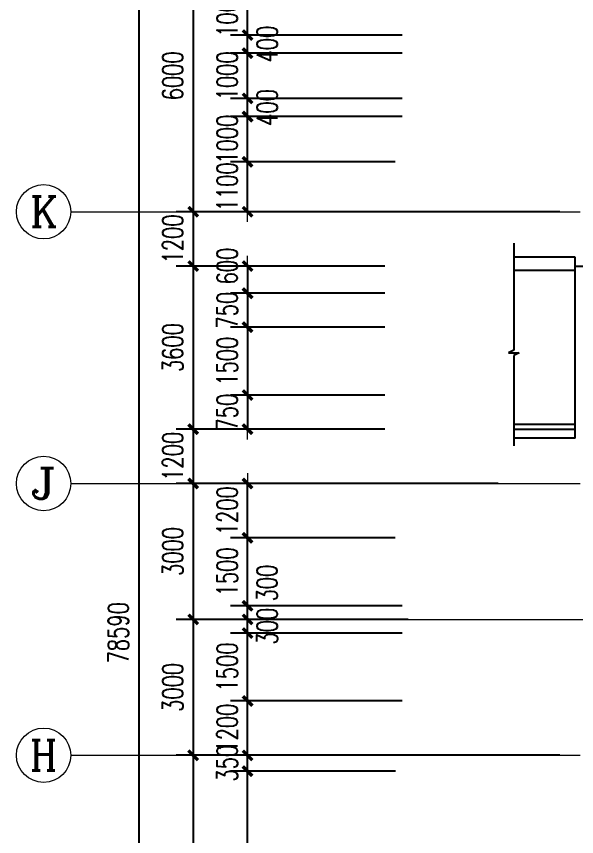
# Model space of a CAD drawing. Extents: x -220435 to 246757, y -381552 to -223577.
# Drawn here: x 48131 to 60491, y -314987 to -296881 of the extents above; entities that cross this region are included whole.
import ezdxf
from ezdxf.enums import TextEntityAlignment as Align

# ---------------------------------------------------------------- set-up
doc = ezdxf.new("R2010")
doc.units = 0
doc.header["$LTSCALE"] = 1500
doc.header["$MEASUREMENT"] = 0
doc.linetypes.add('DOTE', pattern=[2.42, 2, -0.2, 0.02, -0.2])
doc.layers.get('0').update_dxf_attribs({"linetype": 'CONTINUOUS'})
doc.layers.get('DEFPOINTS').update_dxf_attribs({"linetype": 'CONTINUOUS'})
for name, color, linetype in [('AXIS', 7, 'CONTINUOUS'), ('AXIS_TEXT', 7, 'CONTINUOUS'), ('DOTE', 7, 'DOTE'), ('STAIR', 7, 'CONTINUOUS')]:
    doc.layers.add(name, color=color, linetype=linetype)
doc.layers.add('PUB_DIM', color=7, linetype='CONTINUOUS', lineweight=0)
doc.styles.add('COMPLEX', font='COMPLEX')
doc.styles.add('DIM_FONT', font='TXT.shx', dxfattribs={"width": 0.7})
doc.dimstyles.new('DIMN150', dxfattribs={"dimscale": 1.5, "dimtxt": 300, "dimasz": 1, "dimexe": 250, "dimexo": 300, "dimgap": 150, "dimtad": 1, "dimdec": 0, "dimzin": 0, "dimdsep": 46, "dimtxsty": 'DIM_FONT', "dimblk": '_DIMX', "dimcen": 0.09, "dimclrt": 7, "dimadec": 0, "dimazin": 0, "dimtfac": 1, "dimtdec": 0, "dimtix": 1, "dimtmove": 2, "dimatfit": 3, "dimldrblk": '_DIMX', "dimfxl": 1, "dimtolj": 1, "dimtzin": 0, "dimarcsym": 0})

# ---------------------------------------------------------------- blocks, each defined once
blk = doc.blocks.new('_DIMX')
blk.add_line((-150, 0), (150, 0))
at = {"const_width": 50}
blk.add_lwpolyline([(-70, -70), (70, 70)], dxfattribs=at)
blk = doc.blocks.new('*D717')
at = {"layer": 'DEFPOINTS', "color": 0, "lineweight": 20}
for p in [(60572, -295193), (52031, -301193), (60572, -301193)]:
    blk.add_point(p, dxfattribs=at)
at = {"layer": 'PUB_DIM', "color": 0, "lineweight": -2}
for p, q in [((60122, -295193), (51656, -295193)), ((52031, -295194), (52031, -301191)), ((60122, -301193), (51656, -301193))]:
    blk.add_line(p, q, dxfattribs=at)
at = {"layer": 'PUB_DIM', "color": 0, "lineweight": -2, "xscale": 1.5, "yscale": 1.5, "zscale": 1.5}
for p, rotation in [((52031, -295193), 90), ((52031, -301193), 270)]:
    blk.add_blockref('_DIMX', p, dxfattribs=dict(at, rotation=rotation))
at = {"layer": 'PUB_DIM', "color": 7, "insert": (51581, -298193), "char_height": 450, "attachment_point": 5, "rotation": 90, "style": 'DIM_FONT'}
blk.add_mtext('\\A1;6000', dxfattribs=at)
blk = doc.blocks.new('*D719')
at = {"layer": 'DEFPOINTS', "color": 0, "lineweight": 20}
for p in [(60572, -313193), (52031, -319193), (60572, -319193)]:
    blk.add_point(p, dxfattribs=at)
at = {"layer": 'PUB_DIM', "color": 0, "lineweight": -2}
for p, q in [((60122, -313193), (51656, -313193)), ((52031, -313194), (52031, -319191)), ((60122, -319193), (51656, -319193))]:
    blk.add_line(p, q, dxfattribs=at)
at = {"layer": 'PUB_DIM', "color": 0, "lineweight": -2, "xscale": 1.5, "yscale": 1.5, "zscale": 1.5}
for p, rotation in [((52031, -313193), 90), ((52031, -319193), 270)]:
    blk.add_blockref('_DIMX', p, dxfattribs=dict(at, rotation=rotation))
at = {"layer": 'PUB_DIM', "color": 7, "insert": (51581, -316193), "char_height": 450, "attachment_point": 5, "rotation": 90, "style": 'DIM_FONT'}
blk.add_mtext('\\A1;6000', dxfattribs=at)
blk = doc.blocks.new('*D724')
at = {"layer": 'DEFPOINTS', "color": 0, "lineweight": 20}
for p in [(60572, -271193), (50831, -349783), (60572, -349783)]:
    blk.add_point(p, dxfattribs=at)
at = {"layer": 'PUB_DIM', "color": 0, "lineweight": -2}
for p, q in [((60122, -271193), (50456, -271193)), ((50831, -271194), (50831, -349781)), ((60122, -349783), (50456, -349783))]:
    blk.add_line(p, q, dxfattribs=at)
at = {"layer": 'PUB_DIM', "color": 0, "lineweight": -2, "xscale": 1.5, "yscale": 1.5, "zscale": 1.5}
for p, rotation in [((50831, -271193), 90), ((50831, -349783), 270)]:
    blk.add_blockref('_DIMX', p, dxfattribs=dict(at, rotation=rotation))
at = {"layer": 'PUB_DIM', "color": 7, "insert": (50381, -310488), "char_height": 450, "attachment_point": 5, "rotation": 90, "style": 'DIM_FONT'}
blk.add_mtext('\\A1;78590', dxfattribs=at)
blk = doc.blocks.new('*D800')
at = {"layer": 'DEFPOINTS', "color": 0, "lineweight": 20}
for p in [(53231, -308393), (56939, -308393), (56939, -309893)]:
    blk.add_point(p, dxfattribs=at)
at = {"layer": 'PUB_DIM', "color": 0, "lineweight": -2}
for p, q in [((56489, -308393), (52856, -308393)), ((53231, -309891), (53231, -308394)), ((56489, -309893), (52856, -309893))]:
    blk.add_line(p, q, dxfattribs=at)
at = {"layer": 'PUB_DIM', "color": 0, "lineweight": -2, "xscale": 1.5, "yscale": 1.5, "zscale": 1.5}
for p, rotation in [((53231, -308393), 90), ((53231, -309893), 270)]:
    blk.add_blockref('_DIMX', p, dxfattribs=dict(at, rotation=rotation))
at = {"layer": 'PUB_DIM', "color": 7, "insert": (52781, -309143), "char_height": 450, "attachment_point": 5, "rotation": 90, "style": 'DIM_FONT'}
blk.add_mtext('\\A1;1500', dxfattribs=at)
blk = doc.blocks.new('*D801')
at = {"layer": 'DEFPOINTS', "color": 0, "lineweight": 20}
for p in [(53231, -309893), (57089, -309893), (57089, -310193)]:
    blk.add_point(p, dxfattribs=at)
at = {"layer": 'PUB_DIM', "color": 0, "lineweight": -2}
for p, q in [((56639, -309893), (52856, -309893)), ((53231, -309891), (53231, -309890)), ((53231, -310193), (53231, -309893)), ((56639, -310193), (52856, -310193)), ((53231, -310194), (53231, -310196))]:
    blk.add_line(p, q, dxfattribs=at)
at = {"layer": 'PUB_DIM', "color": 0, "lineweight": -2, "xscale": 1.5, "yscale": 1.5, "zscale": 1.5}
for p, rotation in [((53231, -309893), 270), ((53231, -310193), 90)]:
    blk.add_blockref('_DIMX', p, dxfattribs=dict(at, rotation=rotation))
at = {"layer": 'PUB_DIM', "color": 7, "insert": (53659, -309391), "char_height": 450, "attachment_point": 5, "rotation": 90, "style": 'DIM_FONT'}
blk.add_mtext('\\A1;300', dxfattribs=at)
blk = doc.blocks.new('*D802')
at = {"layer": 'DEFPOINTS', "color": 0, "lineweight": 20}
for p in [(59210, -307193), (52031, -310193), (57228, -310193)]:
    blk.add_point(p, dxfattribs=at)
at = {"layer": 'PUB_DIM', "color": 0, "lineweight": -2}
for p, q in [((58760, -307193), (51656, -307193)), ((52031, -307194), (52031, -310191)), ((56778, -310193), (51656, -310193))]:
    blk.add_line(p, q, dxfattribs=at)
at = {"layer": 'PUB_DIM', "color": 0, "lineweight": -2, "xscale": 1.5, "yscale": 1.5, "zscale": 1.5}
for p, rotation in [((52031, -307193), 90), ((52031, -310193), 270)]:
    blk.add_blockref('_DIMX', p, dxfattribs=dict(at, rotation=rotation))
at = {"layer": 'PUB_DIM', "color": 7, "insert": (51581, -308693), "char_height": 450, "attachment_point": 5, "rotation": 90, "style": 'DIM_FONT'}
blk.add_mtext('\\A1;3000', dxfattribs=at)
blk = doc.blocks.new('_AXISO')
blk.add_circle((0, 0), 0.5)
at = {"layer": 'AXIS_TEXT', "style": 'COMPLEX', "width": 1.041667}
blk.add_attdef('A', text='', height=0.56, dxfattribs=at).set_placement((-0.25, -0.28), (0.25, -0.28), align=Align.FIT)
blk = doc.blocks.new('*D1016')
at = {"layer": 'DEFPOINTS', "color": 0, "lineweight": 20}
for p in [(53231, -313543), (56947, -313543), (56947, -318843)]:
    blk.add_point(p, dxfattribs=at)
at = {"layer": 'PUB_DIM', "color": 0, "lineweight": -2}
for p, q in [((56497, -313543), (52856, -313543)), ((53231, -318841), (53231, -313544)), ((56497, -318843), (52856, -318843))]:
    blk.add_line(p, q, dxfattribs=at)
at = {"layer": 'PUB_DIM', "color": 0, "lineweight": -2, "xscale": 1.5, "yscale": 1.5, "zscale": 1.5}
for p, rotation in [((53231, -313543), 90), ((53231, -318843), 270)]:
    blk.add_blockref('_DIMX', p, dxfattribs=dict(at, rotation=rotation))
at = {"layer": 'PUB_DIM', "color": 7, "insert": (52781, -316193), "char_height": 450, "attachment_point": 5, "rotation": 90, "style": 'DIM_FONT'}
blk.add_mtext('\\A1;5300', dxfattribs=at)
blk = doc.blocks.new('*D1029')
at = {"layer": 'DEFPOINTS', "color": 0, "lineweight": 20}
for p in [(53231, -313193), (56947, -313193), (56947, -313543)]:
    blk.add_point(p, dxfattribs=at)
at = {"layer": 'PUB_DIM', "color": 0, "lineweight": -2}
for p, q in [((56497, -313193), (52856, -313193)), ((53231, -313191), (53231, -313190)), ((53231, -313543), (53231, -313193)), ((56497, -313543), (52856, -313543)), ((53231, -313544), (53231, -313546))]:
    blk.add_line(p, q, dxfattribs=at)
at = {"layer": 'PUB_DIM', "color": 0, "lineweight": -2, "xscale": 1.5, "yscale": 1.5, "zscale": 1.5}
for p, rotation in [((53231, -313193), 270), ((53231, -313543), 90)]:
    blk.add_blockref('_DIMX', p, dxfattribs=dict(at, rotation=rotation))
at = {"layer": 'PUB_DIM', "color": 7, "insert": (52781, -313368), "char_height": 450, "attachment_point": 5, "rotation": 90, "style": 'DIM_FONT'}
blk.add_mtext('\\A1;350', dxfattribs=at)
blk = doc.blocks.new('*D1030')
at = {"layer": 'DEFPOINTS', "color": 0, "lineweight": 20}
for p in [(53231, -310193), (57089, -310193), (57089, -310493)]:
    blk.add_point(p, dxfattribs=at)
at = {"layer": 'PUB_DIM', "color": 0, "lineweight": -2}
for p, q in [((56639, -310193), (52856, -310193)), ((53231, -310191), (53231, -310190)), ((53231, -310493), (53231, -310193)), ((56639, -310493), (52856, -310493)), ((53231, -310494), (53231, -310496))]:
    blk.add_line(p, q, dxfattribs=at)
at = {"layer": 'PUB_DIM', "color": 0, "lineweight": -2, "xscale": 1.5, "yscale": 1.5, "zscale": 1.5}
for p, rotation in [((53231, -310193), 270), ((53231, -310493), 90)]:
    blk.add_blockref('_DIMX', p, dxfattribs=dict(at, rotation=rotation))
at = {"layer": 'PUB_DIM', "color": 7, "insert": (53663, -310343), "char_height": 450, "attachment_point": 5, "rotation": 90, "style": 'DIM_FONT'}
blk.add_mtext('\\A1;300', dxfattribs=at)
blk = doc.blocks.new('*D1031')
at = {"layer": 'DEFPOINTS', "color": 0, "lineweight": 20}
for p in [(53231, -310493), (57089, -310493), (57089, -311993)]:
    blk.add_point(p, dxfattribs=at)
at = {"layer": 'PUB_DIM', "color": 0, "lineweight": -2}
for p, q in [((56639, -310493), (52856, -310493)), ((53231, -311991), (53231, -310494)), ((56639, -311993), (52856, -311993))]:
    blk.add_line(p, q, dxfattribs=at)
at = {"layer": 'PUB_DIM', "color": 0, "lineweight": -2, "xscale": 1.5, "yscale": 1.5, "zscale": 1.5}
for p, rotation in [((53231, -310493), 90), ((53231, -311993), 270)]:
    blk.add_blockref('_DIMX', p, dxfattribs=dict(at, rotation=rotation))
at = {"layer": 'PUB_DIM', "color": 7, "insert": (52781, -311243), "char_height": 450, "attachment_point": 5, "rotation": 90, "style": 'DIM_FONT'}
blk.add_mtext('\\A1;1500', dxfattribs=at)
blk = doc.blocks.new('*D1032')
at = {"layer": 'DEFPOINTS', "color": 0, "lineweight": 20}
for p in [(53231, -311993), (57089, -311993), (57089, -313193)]:
    blk.add_point(p, dxfattribs=at)
at = {"layer": 'PUB_DIM', "color": 0, "lineweight": -2}
for p, q in [((56639, -311993), (52856, -311993)), ((53231, -311991), (53231, -311990)), ((53231, -313193), (53231, -311993)), ((56639, -313193), (52856, -313193)), ((53231, -313194), (53231, -313196))]:
    blk.add_line(p, q, dxfattribs=at)
at = {"layer": 'PUB_DIM', "color": 0, "lineweight": -2, "xscale": 1.5, "yscale": 1.5, "zscale": 1.5}
for p, rotation in [((53231, -311993), 270), ((53231, -313193), 90)]:
    blk.add_blockref('_DIMX', p, dxfattribs=dict(at, rotation=rotation))
at = {"layer": 'PUB_DIM', "color": 7, "insert": (52781, -312593), "char_height": 450, "attachment_point": 5, "rotation": 90, "style": 'DIM_FONT'}
blk.add_mtext('\\A1;1200', dxfattribs=at)
blk = doc.blocks.new('*D1033')
at = {"layer": 'DEFPOINTS', "color": 0, "lineweight": 20}
for p in [(57228, -310193), (52031, -313193), (57228, -313193)]:
    blk.add_point(p, dxfattribs=at)
at = {"layer": 'PUB_DIM', "color": 0, "lineweight": -2}
for p, q in [((56778, -310193), (51656, -310193)), ((52031, -310194), (52031, -313191)), ((56778, -313193), (51656, -313193))]:
    blk.add_line(p, q, dxfattribs=at)
at = {"layer": 'PUB_DIM', "color": 0, "lineweight": -2, "xscale": 1.5, "yscale": 1.5, "zscale": 1.5}
for p, rotation in [((52031, -310193), 90), ((52031, -313193), 270)]:
    blk.add_blockref('_DIMX', p, dxfattribs=dict(at, rotation=rotation))
at = {"layer": 'PUB_DIM', "color": 7, "insert": (51581, -311693), "char_height": 450, "attachment_point": 5, "rotation": 90, "style": 'DIM_FONT'}
blk.add_mtext('\\A1;3000', dxfattribs=at)
blk = doc.blocks.new('*D488')
at = {"layer": 'DEFPOINTS', "color": 0, "lineweight": 20}
for p in [(53231, -300093), (56939, -300093), (56939, -301193)]:
    blk.add_point(p, dxfattribs=at)
at = {"layer": 'PUB_DIM', "color": 0, "lineweight": -2}
for p, q in [((56489, -300093), (52856, -300093)), ((53231, -300091), (53231, -300090)), ((53231, -301193), (53231, -300093)), ((56489, -301193), (52856, -301193)), ((53231, -301194), (53231, -301196))]:
    blk.add_line(p, q, dxfattribs=at)
at = {"layer": 'PUB_DIM', "color": 0, "lineweight": -2, "xscale": 1.5, "yscale": 1.5, "zscale": 1.5}
for p, rotation in [((53231, -300093), 270), ((53231, -301193), 90)]:
    blk.add_blockref('_DIMX', p, dxfattribs=dict(at, rotation=rotation))
at = {"layer": 'PUB_DIM', "color": 7, "insert": (52781, -300643), "char_height": 450, "attachment_point": 5, "rotation": 90, "style": 'DIM_FONT'}
blk.add_mtext('\\A1;1100', dxfattribs=at)
blk = doc.blocks.new('*D489')
at = {"layer": 'DEFPOINTS', "color": 0, "lineweight": 20}
for p in [(56708, -305242), (53231, -305993), (56708, -305993)]:
    blk.add_point(p, dxfattribs=at)
at = {"layer": 'PUB_DIM', "color": 0, "lineweight": -2}
for p, q in [((56258, -305242), (52856, -305242)), ((53231, -305241), (53231, -305239)), ((53231, -305242), (53231, -305993)), ((56258, -305993), (52856, -305993)), ((53231, -305994), (53231, -305996))]:
    blk.add_line(p, q, dxfattribs=at)
at = {"layer": 'PUB_DIM', "color": 0, "lineweight": -2, "xscale": 1.5, "yscale": 1.5, "zscale": 1.5}
for p, rotation in [((53231, -305242), 270), ((53231, -305993), 90)]:
    blk.add_blockref('_DIMX', p, dxfattribs=dict(at, rotation=rotation))
at = {"layer": 'PUB_DIM', "color": 7, "insert": (52781, -305617), "char_height": 450, "attachment_point": 5, "rotation": 90, "style": 'DIM_FONT'}
blk.add_mtext('\\A1;750', dxfattribs=at)
blk = doc.blocks.new('*D490')
at = {"layer": 'DEFPOINTS', "color": 0, "lineweight": 20}
for p in [(56708, -303742), (53231, -305242), (56708, -305242)]:
    blk.add_point(p, dxfattribs=at)
at = {"layer": 'PUB_DIM', "color": 0, "lineweight": -2}
for p, q in [((56258, -303742), (52856, -303742)), ((53231, -303744), (53231, -305241)), ((56258, -305242), (52856, -305242))]:
    blk.add_line(p, q, dxfattribs=at)
at = {"layer": 'PUB_DIM', "color": 0, "lineweight": -2, "xscale": 1.5, "yscale": 1.5, "zscale": 1.5}
for p, rotation in [((53231, -303742), 90), ((53231, -305242), 270)]:
    blk.add_blockref('_DIMX', p, dxfattribs=dict(at, rotation=rotation))
at = {"layer": 'PUB_DIM', "color": 7, "insert": (52781, -304492), "char_height": 450, "attachment_point": 5, "rotation": 90, "style": 'DIM_FONT'}
blk.add_mtext('\\A1;1500', dxfattribs=at)
blk = doc.blocks.new('*D491')
at = {"layer": 'DEFPOINTS', "color": 0, "lineweight": 20}
for p in [(56708, -302993), (53231, -303742), (56708, -303742)]:
    blk.add_point(p, dxfattribs=at)
at = {"layer": 'PUB_DIM', "color": 0, "lineweight": -2}
for p, q in [((56258, -302993), (52856, -302993)), ((53231, -302991), (53231, -302990)), ((53231, -302993), (53231, -303742)), ((56258, -303742), (52856, -303742)), ((53231, -303744), (53231, -303745))]:
    blk.add_line(p, q, dxfattribs=at)
at = {"layer": 'PUB_DIM', "color": 0, "lineweight": -2, "xscale": 1.5, "yscale": 1.5, "zscale": 1.5}
for p, rotation in [((53231, -302993), 270), ((53231, -303742), 90)]:
    blk.add_blockref('_DIMX', p, dxfattribs=dict(at, rotation=rotation))
at = {"layer": 'PUB_DIM', "color": 7, "insert": (52781, -303367), "char_height": 450, "attachment_point": 5, "rotation": 90, "style": 'DIM_FONT'}
blk.add_mtext('\\A1;750', dxfattribs=at)
blk = doc.blocks.new('*D492')
at = {"layer": 'DEFPOINTS', "color": 0, "lineweight": 20}
for p in [(56708, -302393), (53231, -302993), (56708, -302993)]:
    blk.add_point(p, dxfattribs=at)
at = {"layer": 'PUB_DIM', "color": 0, "lineweight": -2}
for p, q in [((56258, -302393), (52856, -302393)), ((53231, -302394), (53231, -302991)), ((56258, -302993), (52856, -302993))]:
    blk.add_line(p, q, dxfattribs=at)
at = {"layer": 'PUB_DIM', "color": 0, "lineweight": -2, "xscale": 1.5, "yscale": 1.5, "zscale": 1.5}
for p, rotation in [((53231, -302393), 90), ((53231, -302993), 270)]:
    blk.add_blockref('_DIMX', p, dxfattribs=dict(at, rotation=rotation))
at = {"layer": 'PUB_DIM', "color": 7, "insert": (52781, -302393), "char_height": 450, "attachment_point": 5, "rotation": 90, "style": 'DIM_FONT'}
blk.add_mtext('\\A1;600', dxfattribs=at)
blk = doc.blocks.new('*D493')
at = {"layer": 'DEFPOINTS', "color": 0, "lineweight": 20}
for p in [(56624, -305993), (52031, -307193), (56624, -307193)]:
    blk.add_point(p, dxfattribs=at)
at = {"layer": 'PUB_DIM', "color": 0, "lineweight": -2}
for p, q in [((56174, -305993), (51656, -305993)), ((52031, -305991), (52031, -305990)), ((52031, -305993), (52031, -307193)), ((56174, -307193), (51656, -307193)), ((52031, -307194), (52031, -307196))]:
    blk.add_line(p, q, dxfattribs=at)
at = {"layer": 'PUB_DIM', "color": 0, "lineweight": -2, "xscale": 1.5, "yscale": 1.5, "zscale": 1.5}
for p, rotation in [((52031, -305993), 270), ((52031, -307193), 90)]:
    blk.add_blockref('_DIMX', p, dxfattribs=dict(at, rotation=rotation))
at = {"layer": 'PUB_DIM', "color": 7, "insert": (51581, -306593), "char_height": 450, "attachment_point": 5, "rotation": 90, "style": 'DIM_FONT'}
blk.add_mtext('\\A1;1200', dxfattribs=at)
blk = doc.blocks.new('*D494')
at = {"layer": 'DEFPOINTS', "color": 0, "lineweight": 20}
for p in [(56624, -302393), (52031, -305993), (56624, -305993)]:
    blk.add_point(p, dxfattribs=at)
at = {"layer": 'PUB_DIM', "color": 0, "lineweight": -2}
for p, q in [((56174, -302393), (51656, -302393)), ((52031, -302394), (52031, -305991)), ((56174, -305993), (51656, -305993))]:
    blk.add_line(p, q, dxfattribs=at)
at = {"layer": 'PUB_DIM', "color": 0, "lineweight": -2, "xscale": 1.5, "yscale": 1.5, "zscale": 1.5}
for p, rotation in [((52031, -302393), 90), ((52031, -305993), 270)]:
    blk.add_blockref('_DIMX', p, dxfattribs=dict(at, rotation=rotation))
at = {"layer": 'PUB_DIM', "color": 7, "insert": (51581, -304193), "char_height": 450, "attachment_point": 5, "rotation": 90, "style": 'DIM_FONT'}
blk.add_mtext('\\A1;3600', dxfattribs=at)
blk = doc.blocks.new('*D495')
at = {"layer": 'DEFPOINTS', "color": 0, "lineweight": 20}
for p in [(56624, -301193), (52031, -302393), (56624, -302393)]:
    blk.add_point(p, dxfattribs=at)
at = {"layer": 'PUB_DIM', "color": 0, "lineweight": -2}
for p, q in [((56174, -301193), (51656, -301193)), ((52031, -301191), (52031, -301190)), ((52031, -301193), (52031, -302393)), ((56174, -302393), (51656, -302393)), ((52031, -302394), (52031, -302396))]:
    blk.add_line(p, q, dxfattribs=at)
at = {"layer": 'PUB_DIM', "color": 0, "lineweight": -2, "xscale": 1.5, "yscale": 1.5, "zscale": 1.5}
for p, rotation in [((52031, -301193), 270), ((52031, -302393), 90)]:
    blk.add_blockref('_DIMX', p, dxfattribs=dict(at, rotation=rotation))
at = {"layer": 'PUB_DIM', "color": 7, "insert": (51581, -301793), "char_height": 450, "attachment_point": 5, "rotation": 90, "style": 'DIM_FONT'}
blk.add_mtext('\\A1;1200', dxfattribs=at)
blk = doc.blocks.new('*D496')
at = {"layer": 'DEFPOINTS', "color": 0, "lineweight": 20}
for p in [(53231, -307193), (56939, -307193), (56939, -308393)]:
    blk.add_point(p, dxfattribs=at)
at = {"layer": 'PUB_DIM', "color": 0, "lineweight": -2}
for p, q in [((56489, -307193), (52856, -307193)), ((53231, -307191), (53231, -307190)), ((53231, -308393), (53231, -307193)), ((56489, -308393), (52856, -308393)), ((53231, -308394), (53231, -308396))]:
    blk.add_line(p, q, dxfattribs=at)
at = {"layer": 'PUB_DIM', "color": 0, "lineweight": -2, "xscale": 1.5, "yscale": 1.5, "zscale": 1.5}
for p, rotation in [((53231, -307193), 270), ((53231, -308393), 90)]:
    blk.add_blockref('_DIMX', p, dxfattribs=dict(at, rotation=rotation))
at = {"layer": 'PUB_DIM', "color": 7, "insert": (52781, -307793), "char_height": 450, "attachment_point": 5, "rotation": 90, "style": 'DIM_FONT'}
blk.add_mtext('\\A1;1200', dxfattribs=at)
blk = doc.blocks.new('*D502')
at = {"layer": 'DEFPOINTS', "color": 0, "lineweight": 20}
for p in [(53231, -296293), (57089, -296293), (57089, -297293)]:
    blk.add_point(p, dxfattribs=at)
at = {"layer": 'PUB_DIM', "color": 0, "lineweight": -2}
for p, q in [((56639, -296293), (52856, -296293)), ((53231, -296291), (53231, -296290)), ((53231, -297293), (53231, -296293)), ((56639, -297293), (52856, -297293)), ((53231, -297294), (53231, -297296))]:
    blk.add_line(p, q, dxfattribs=at)
at = {"layer": 'PUB_DIM', "color": 0, "lineweight": -2, "xscale": 1.5, "yscale": 1.5, "zscale": 1.5}
for p, rotation in [((53231, -296293), 270), ((53231, -297293), 90)]:
    blk.add_blockref('_DIMX', p, dxfattribs=dict(at, rotation=rotation))
at = {"layer": 'PUB_DIM', "color": 7, "insert": (52781, -296793), "char_height": 450, "attachment_point": 5, "rotation": 90, "style": 'DIM_FONT'}
blk.add_mtext('\\A1;1000', dxfattribs=at)
blk = doc.blocks.new('*D503')
at = {"layer": 'DEFPOINTS', "color": 0, "lineweight": 20}
for p in [(53231, -297293), (57089, -297293), (57089, -297693)]:
    blk.add_point(p, dxfattribs=at)
at = {"layer": 'PUB_DIM', "color": 0, "lineweight": -2}
for p, q in [((56639, -297293), (52856, -297293)), ((53231, -297291), (53231, -297290)), ((53231, -297693), (53231, -297293)), ((56639, -297693), (52856, -297693)), ((53231, -297694), (53231, -297696))]:
    blk.add_line(p, q, dxfattribs=at)
at = {"layer": 'PUB_DIM', "color": 0, "lineweight": -2, "xscale": 1.5, "yscale": 1.5, "zscale": 1.5}
for p, rotation in [((53231, -297293), 270), ((53231, -297693), 90)]:
    blk.add_blockref('_DIMX', p, dxfattribs=dict(at, rotation=rotation))
at = {"layer": 'PUB_DIM', "color": 7, "insert": (53663, -297493), "char_height": 450, "attachment_point": 5, "rotation": 90, "style": 'DIM_FONT'}
blk.add_mtext('\\A1;400', dxfattribs=at)
blk = doc.blocks.new('*D504')
at = {"layer": 'DEFPOINTS', "color": 0, "lineweight": 20}
for p in [(53231, -297693), (57089, -297693), (57089, -298693)]:
    blk.add_point(p, dxfattribs=at)
at = {"layer": 'PUB_DIM', "color": 0, "lineweight": -2}
for p, q in [((56639, -297693), (52856, -297693)), ((53231, -297691), (53231, -297690)), ((53231, -298693), (53231, -297693)), ((56639, -298693), (52856, -298693)), ((53231, -298694), (53231, -298696))]:
    blk.add_line(p, q, dxfattribs=at)
at = {"layer": 'PUB_DIM', "color": 0, "lineweight": -2, "xscale": 1.5, "yscale": 1.5, "zscale": 1.5}
for p, rotation in [((53231, -297693), 270), ((53231, -298693), 90)]:
    blk.add_blockref('_DIMX', p, dxfattribs=dict(at, rotation=rotation))
at = {"layer": 'PUB_DIM', "color": 7, "insert": (52781, -298193), "char_height": 450, "attachment_point": 5, "rotation": 90, "style": 'DIM_FONT'}
blk.add_mtext('\\A1;1000', dxfattribs=at)
blk = doc.blocks.new('*D505')
at = {"layer": 'DEFPOINTS', "color": 0, "lineweight": 20}
for p in [(53231, -298693), (57089, -298693), (57089, -299093)]:
    blk.add_point(p, dxfattribs=at)
at = {"layer": 'PUB_DIM', "color": 0, "lineweight": -2}
for p, q in [((56639, -298693), (52856, -298693)), ((53231, -298691), (53231, -298690)), ((53231, -299093), (53231, -298693)), ((56639, -299093), (52856, -299093)), ((53231, -299094), (53231, -299096))]:
    blk.add_line(p, q, dxfattribs=at)
at = {"layer": 'PUB_DIM', "color": 0, "lineweight": -2, "xscale": 1.5, "yscale": 1.5, "zscale": 1.5}
for p, rotation in [((53231, -298693), 270), ((53231, -299093), 90)]:
    blk.add_blockref('_DIMX', p, dxfattribs=dict(at, rotation=rotation))
at = {"layer": 'PUB_DIM', "color": 7, "insert": (53663, -298893), "char_height": 450, "attachment_point": 5, "rotation": 90, "style": 'DIM_FONT'}
blk.add_mtext('\\A1;400', dxfattribs=at)
blk = doc.blocks.new('*D506')
at = {"layer": 'DEFPOINTS', "color": 0, "lineweight": 20}
for p in [(53231, -299093), (56939, -299093), (56939, -300093)]:
    blk.add_point(p, dxfattribs=at)
at = {"layer": 'PUB_DIM', "color": 0, "lineweight": -2}
for p, q in [((56489, -299093), (52856, -299093)), ((53231, -299091), (53231, -299090)), ((53231, -300093), (53231, -299093)), ((56489, -300093), (52856, -300093)), ((53231, -300094), (53231, -300096))]:
    blk.add_line(p, q, dxfattribs=at)
at = {"layer": 'PUB_DIM', "color": 0, "lineweight": -2, "xscale": 1.5, "yscale": 1.5, "zscale": 1.5}
for p, rotation in [((53231, -299093), 270), ((53231, -300093), 90)]:
    blk.add_blockref('_DIMX', p, dxfattribs=dict(at, rotation=rotation))
at = {"layer": 'PUB_DIM', "color": 7, "insert": (52781, -299593), "char_height": 450, "attachment_point": 5, "rotation": 90, "style": 'DIM_FONT'}
blk.add_mtext('\\A1;1000', dxfattribs=at)

msp = doc.modelspace()

# ---------------------------------------------------------------- linework, layer by layer
at = {"layer": 'AXIS'}
for p, q in [((60459.4, -302192.5), (59105.6, -302192.5)), ((60459.4, -305892.5), (60459.4, -302192.5)), ((60459.4, -302492.5), (59105.6, -302492.5)), ((60459.4, -305892.5), (59105.6, -305892.5)), ((59105.6, -305992.5), (60459.4, -305992.5)), ((60459.4, -306192.5), (60459.4, -305892.5)), ((60459.4, -306192.5), (59105.6, -306192.5))]:
    msp.add_line(p, q, dxfattribs=at)
at = {"layer": 'DOTE'}
msp.add_line((60459.4, -302392.5), (61572.4, -302392.5), dxfattribs=at)
at = {"layer": 'PUB_DIM'}
for p, q in [((49330.7, -301192.5), (60572.4, -301192.5)), ((49330.7, -307192.5), (60572.4, -307192.5)), ((55886.4, -310192.5), (65472.4, -310192.5)), ((49330.7, -313192.5), (60572.4, -313192.5))]:
    msp.add_line(p, q, dxfattribs=at)
at = {"layer": 'STAIR'}
for p, q in [((59105.6, -301888.7), (59105.6, -304246.4)), ((59105.6, -304246.4), (58985.6, -304306.4)), ((58985.6, -304306.4), (59225.6, -304306.4)), ((59225.6, -304306.4), (59105.6, -304366.4)), ((59105.6, -304366.4), (59105.6, -306364))]:
    msp.add_line(p, q, dxfattribs=at)

# ---------------------------------------------------------------- block references
at = {"layer": 'PUB_DIM'}
ref = msp.add_blockref('_AXISO', (48730.7, -301192.5), dxfattribs=dict(at, xscale=1200, yscale=1200, zscale=1200))
ref.add_attrib('A', 'K', dxfattribs={"layer": 'AXIS_TEXT', "height": 672, "style": 'COMPLEX', "width": 0.986842}).set_placement((48430.7, -301528.5), (49030.7, -301528.5), align=Align.FIT)
ref = msp.add_blockref('_AXISO', (48730.7, -307192.5), dxfattribs=dict(at, xscale=1200, yscale=1200, zscale=1200))
ref.add_attrib('A', 'J', dxfattribs={"layer": 'AXIS_TEXT', "height": 672, "style": 'COMPLEX', "width": 1.704545}).set_placement((48430.7, -307528.5), (49030.7, -307528.5), align=Align.FIT)
ref = msp.add_blockref('_AXISO', (48730.7, -313192.5), dxfattribs=dict(at, xscale=1200, yscale=1200, zscale=1200))
ref.add_attrib('A', 'H', dxfattribs={"layer": 'AXIS_TEXT', "height": 672, "style": 'COMPLEX', "width": 0.9375}).set_placement((48430.7, -313528.5), (49030.7, -313528.5), align=Align.FIT)

# ---------------------------------------------------------------- dimensions: what is measured, and where the dimension line sits
for p1, p2, distance, picture, middle in [((60572.4, -271192.5), (60572.4, -349782.5), -9741.7, '*D724', (50380.7, -310487.5)), ((57089.3, -297292.5), (57089.3, -296292.5), 3858.6, '*D502', (52780.7, -296792.5)), ((57089.3, -298692.5), (57089.3, -297692.5), 3858.6, '*D504', (52780.7, -298192.5)), ((56939.3, -300092.5), (56939.3, -299092.5), 3708.6, '*D506', (52780.7, -299592.5)), ((56939.3, -301192.5), (56939.3, -300092.5), 3708.6, '*D488', (52780.7, -300642.5)), ((56939.3, -308392.5), (56939.3, -307192.5), 3708.6, '*D496', (52780.7, -307792.5)), ((56939.3, -309892.5), (56939.3, -308392.5), 3708.6, '*D800', (52780.7, -309142.5)), ((57089.3, -311992.5), (57089.3, -310492.5), 3858.6, '*D1031', (52780.7, -311242.5)), ((57089.3, -313192.5), (57089.3, -311992.5), 3858.6, '*D1032', (52780.7, -312592.5)), ((56946.8, -313542.5), (56946.8, -313192.5), 3716.1, '*D1029', (52780.7, -313367.5)), ((56946.8, -318842.5), (56946.8, -313542.5), 3716.1, '*D1016', (52780.7, -316192.5))]:
    dim = msp.add_aligned_dim(p1=p1, p2=p2, distance=distance, dimstyle='DIMN150', dxfattribs=at)
    dim.commit()
    dim.dimension.update_dxf_attribs({"geometry": picture, "text_midpoint": middle})
for base, p1, p2, picture, middle in [((52030.7, -301192.5), (60572.4, -295192.5), (60572.4, -301192.5), '*D717', (51580.7, -298192.5)), ((52030.7, -302392.5), (56623.7, -301192.5), (56623.7, -302392.5), '*D495', (51580.7, -301792.5)), ((52030.7, -305992.5), (56623.7, -302392.5), (56623.7, -305992.5), '*D494', (51580.7, -304192.5)), ((53230.7, -303742.1), (56707.8, -302992.5), (56707.8, -303742.1), '*D491', (52780.7, -303367.3)), ((53230.7, -305242.1), (56707.8, -303742.1), (56707.8, -305242.1), '*D490', (52780.7, -304492.1)), ((53230.7, -305992.5), (56707.8, -305242.1), (56707.8, -305992.5), '*D489', (52780.7, -305617.3)), ((52030.7, -307192.5), (56623.7, -305992.5), (56623.7, -307192.5), '*D493', (51580.7, -306592.5)), ((52030.7, -310192.5), (59210.4, -307192.5), (57228.2, -310192.5), '*D802', (51580.7, -308692.5)), ((52030.7, -313192.5), (57228.2, -310192.5), (57228.2, -313192.5), '*D1033', (51580.7, -311692.5)), ((52030.7, -319192.5), (60572.4, -313192.5), (60572.4, -319192.5), '*D719', (51580.7, -316192.5))]:
    dim = msp.add_linear_dim(base=base, p1=p1, p2=p2, angle=90, dimstyle='DIMN150', dxfattribs=at)
    dim.commit()
    dim.dimension.update_dxf_attribs({"geometry": picture, "text_midpoint": middle})
for base, p1, p2, picture, middle, dimtype in [((53230.7, -297292.5), (57089.3, -297692.5), (57089.3, -297292.5), '*D503', (53662.7, -297492.5), 161), ((53230.7, -298692.5), (57089.3, -299092.5), (57089.3, -298692.5), '*D505', (53662.7, -298892.5), 161), ((53230.7, -302992.5), (56707.8, -302392.5), (56707.8, -302992.5), '*D492', (52780.7, -302392.5), 160), ((53230.7, -309892.5), (57089.3, -310192.5), (57089.3, -309892.5), '*D801', (53658.8, -309390.6), 161), ((53230.7, -310192.5), (57089.3, -310492.5), (57089.3, -310192.5), '*D1030', (53662.7, -310342.5), 161)]:
    dim = msp.add_linear_dim(base=base, p1=p1, p2=p2, angle=90, dimstyle='DIMN150', dxfattribs=at)
    dim.commit()
    dim.dimension.update_dxf_attribs({"geometry": picture, "text_midpoint": middle, "dimtype": dimtype})

doc.saveas('drawing.dxf')
